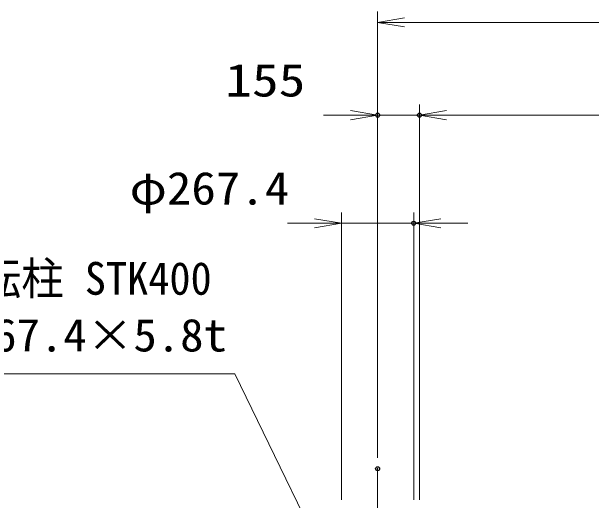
# Model space of a CAD drawing. Units: millimetres, scale not verified. Extents: x -11880 to 11880, y -8400 to 8400.
# Drawn here: x -7678 to -5530, y 776 to 2586 of the extents above; entities that cross this region are included whole.
import ezdxf
from ezdxf.enums import TextEntityAlignment as Align

# ---------------------------------------------------------------- set-up
doc = ezdxf.new("R2010")
doc.units = ezdxf.units.MM
doc.header["$LTSCALE"] = 30
doc.header["$PDMODE"] = 32
doc.header["$PDSIZE"] = 15
doc.linetypes.add('USER1', pattern=[18, 12, -1.5, 3, -1.5])
for name, color, linetype, lineweight in [('0-2_軸線', 200, 'USER1', 15), ('0-4_寸法線', 4, 'Continuous', 18), ('0-5_0', 7, 'Continuous', 18)]:
    doc.layers.add(name, color=color, linetype=linetype, lineweight=lineweight)
doc.layers.add('0-6_Defpoints', color=7, linetype='Continuous')
doc.styles.add('ＭＳ ゴシック', font='')
doc.styles.get('ＭＳ ゴシック').set_extended_font_data('MS Gothic')

# ---------------------------------------------------------------- blocks, each defined once
blk = doc.blocks.new('_Open')
at = {"layer": '0-5_0', "color": 4}
blk.add_line((-30, 5), (0, 0), dxfattribs=at)
blk.add_lwpolyline([(-30, -5), (0, 0), (-30, 0)], dxfattribs=at)
blk = doc.blocks.new('S260')
at = {"layer": '0-4_寸法線'}
for points in [[(-858142.4, 87081178.7), (-825171.2, 87081178.7), (-812521.6, 87055186.2), (-811208.8, 87052488.7)], [(-812971.2, 87054967.4), (-811208.8, 87052488.7), (-812072, 87055405)]]:
    blk.add_lwpolyline(points, dxfattribs=at)
at = {"layer": '0-4_寸法線', "color": 254, "style": 'ＭＳ ゴシック'}
for s, width, p in [('回転柱 STK400', 0.95, (-858333.4, 87088879.2)), ('φ267.4×5.8t', 1.05, (-858574.4, 87082579.2))]:
    blk.add_text(s, height=3637, dxfattribs=dict(at, width=width)).set_placement(p, align=Align.BOTTOM_LEFT)

msp = doc.modelspace()

# ---------------------------------------------------------------- linework, layer by layer
at = {"layer": '0-2_軸線'}
msp.add_line((-6321.83, 893.43), (-6321.83, -1640.61), dxfattribs=at)
at = {"layer": '0-4_寸法線'}
for p, q in [((-6321.83, 933.43), (-6321.83, 2586)), ((-6321.83, 2546), (6003.17, 2546)), ((-6321.83, 933.43), (-6321.83, 2242.59)), ((-6166.83, 778.86), (-6166.83, 2242.59)), ((-6166.83, 778.86), (-6166.83, 2242.59)), ((-6421.83, 2202.59), (-6521.83, 2202.59)), ((-6166.83, 2202.59), (-6321.83, 2202.59)), ((-166.83, 2202.59), (-6166.83, 2202.59)), ((-6066.83, 2202.59), (-5966.83, 2202.59)), ((-6455.53, 778.86), (-6455.53, 1842.59)), ((-6188.13, 778.86), (-6188.13, 1842.59)), ((-6555.53, 1802.59), (-6655.53, 1802.59)), ((-6455.53, 1802.59), (-6188.13, 1802.59)), ((-6088.13, 1802.59), (-5988.13, 1802.59))]:
    msp.add_line(p, q, dxfattribs=at)
at = {"layer": '0-6_Defpoints'}
for p in [(-6321.83, 2202.59), (-6166.83, 2202.59), (-6188.13, 1802.59), (-6321.83, 893.43)]:
    msp.add_point(p, dxfattribs=at)

# ---------------------------------------------------------------- block references
at = {"layer": '0-4_寸法線', "xscale": 3.333333, "yscale": 3.333333, "rotation": 180}
for p in [(-6321.83, 2546), (-6166.83, 2202.59), (-6166.83, 2202.59), (-6188.13, 1802.59)]:
    msp.add_blockref('_Open', p, dxfattribs=at)
at = {"layer": '0-4_寸法線'}
for name, p, xscale, yscale in [('_Open', (-6321.83, 2202.59), 3.333333, 3.333333), ('_Open', (-6455.53, 1802.59), 3.333333, 3.333333), ('S260', (20654.75, -2901460.98), 0.03333333, 0.03333333)]:
    msp.add_blockref(name, p, dxfattribs=dict(at, xscale=xscale, yscale=yscale))

# ---------------------------------------------------------------- texts
at = {"layer": '0-4_寸法線', "color": 254, "style": 'ＭＳ ゴシック'}
for s, width, p in [('155', 1.2, (-6886.43, 2235.27)), ('φ267.4', 1.1, (-7240.59, 1835.27))]:
    msp.add_text(s, height=121.2, dxfattribs=dict(at, width=width)).set_placement(p, align=Align.BOTTOM_LEFT)

doc.saveas('drawing.dxf')
